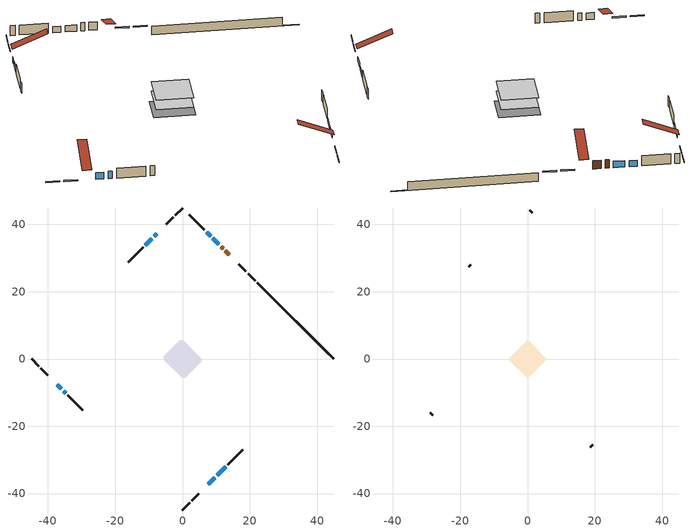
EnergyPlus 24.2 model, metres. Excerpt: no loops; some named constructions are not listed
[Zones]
conditioned space
 floor adiabatic (AdiabaticFloorConstruction): -5.68,0 0,5.68 5.68,0 0,-5.68 z0.8
 floor foundation (Slab1 construction): -5.65,0.73 -0.73,5.65 5.65,-0.73 0.73,-5.65 z-1.37
 wall outside (RimJoist1 construction): 0,-44.91 2.12,-42.79 / -44.91,0 -42.79,-2.12 / 0,44.91 -2.12,42.79 / 21.63,23.27 19.51,25.39 z0.8:1.1
 wall outside (RimJoist2 construction): 2.78,-42.13 4.9,-40.01 / -42.13,-2.78 -40.01,-4.9 / -2.78,42.13 -4.9,40.01 / 18.86,26.05 16.74,28.17 z0.8:1.1
 wall outside (AdiabaticWallConstruction 1): 13.95,30.96 12.7,32.2 / 12.05,32.86 11.47,33.43 z0.8:2.83
 wall outside (AdiabaticWallConstruction): 10.82,34.09 9.04,35.87 z0.8:2.32; 7.69,-37.22 9.63,-35.28 / -7.69,37.22 -8.44,36.46 / -9.1,35.81 -11.04,33.87 z0.8:1.87; 8.38,36.52 7.16,37.75 z0.8:2.22; 10.28,-34.62 12.84,-32.07 z0.8:1.59; -37.22,-7.69 -36,-8.91 z0.8:2.48; -35.34,-9.57 -34.71,-10.2 z0.8:2.61
 wall outside (Wall1 construction): 13.49,-31.41 17.95,-26.95 / -34.05,-10.85 -29.59,-15.31 / -11.7,33.21 -16.16,28.75 / 6.5,38.4 2.04,42.86 z0.8:3.24
 wall foundation (FoundationWall1 construction): 22.29,22.62,-1.37 22.29,22.62,0.8 42.34,2.56,0.8 42.34,2.56,-1.27 44.91,0,-1.27 44.91,0,-1.37
 window (WindowConstruction): 10.82,34.09 9.04,35.87 z0.8:2.32
 window (WindowConstruction 7): 7.69,-37.22 9.63,-35.28 z0.8:1.87
 window (WindowConstruction 1): 8.38,36.53 7.16,37.75 z0.8:2.22
 window (WindowConstruction 2): -7.69,37.22 -8.44,36.46 z0.8:1.87
 window (WindowConstruction 3): 10.28,-34.62 12.84,-32.07 z0.8:1.59
 window (WindowConstruction 4): -37.22,-7.69 -36,-8.91 z0.8:2.48
 window (WindowConstruction 5): -35.34,-9.57 -34.71,-10.2 z0.8:2.6
 window (WindowConstruction 6): -9.1,35.81 -11.04,33.87 z0.8:1.87
 door (Door): 13.95,30.96 12.7,32.2 z0.8:2.83
 door (Door 1): 12.05,32.86 11.47,33.43 z0.8:2.83
 ceiling adiabatic (AdiabaticFloorConstruction): 0,-5.68 5.68,0 0,5.68 -5.68,0 z0.8
attic - vented
 floor to conditioned space (Floor1 construction Reversed): -5.68,0 0,5.68 5.68,0 0,-5.68 z3.24
 wall outside (Wall2 construction): 18.61,-26.3 19.34,-25.57 / -28.94,-15.97 -28.21,-16.7 / -16.81,28.09 -17.54,27.37 / 1.39,43.52 0.66,44.25 z0.8:3.24
 roof outside (Roof1 construction): 7.03,-37.88,3.24 1.58,-32.42,6.45 0.1,-33.9,6.45 5.55,-39.35,3.24; -37.88,-7.03,3.24 -32.42,-1.58,6.45 -33.9,-0.1,6.45 -39.35,-5.55,3.24; -7.03,37.88,3.24 -1.58,32.42,6.45 -0.1,33.9,6.45 -5.55,39.35,3.24; 14.6,30.3,3.24 9.15,24.85,6.45 10.62,23.37,6.45 16.08,28.83,3.24
[Material] Roughness=Rough; Thermal Absorptance=0.9
Name | Thickness {m} | Conductivity {W/m-K} | Density {kg/m3} | Specific Heat {J/kg-K} | Solar Absorptance | Visible Absorptance
ceiling stud and cavity | 0.1397 | 0.508562 | 65.682 | 1177.47 | 0.7 | 0.7
gypsum board | 0.0127 | 0.160291 | 801 | 837.4 | 0.6 | 0.6
[Construction]
Floor1 construction: ceiling stud and cavity, gypsum board
[Schedule:Day:Interval]
interior lighting schedule day 2: No, 01:00, 0.0927273, 04:00, 0.0772727, 05:00, 0.085, 06:00, 0.139091, 07:00, 0.231818, 08:00, 0.293636, 10:00, 0.316818, 11:00, 0.301364, 12:00, 0.285909, 13:00, 0.278182, 14:00, 0.270455, 15:00, 0.285909, 16:00, 0.316818, 17:00, 0.386364, 18:00, 0.502273, 19:00, 0.664545, 20:00, 0.819091, 21:00, 0.85, 22:00, 0.610455, 23:00, 0.309091, 24:00, 0.139091
interior lighting schedule day 3: No, 01:00, 0.0845455, 04:00, 0.0704545, 05:00, 0.0775, 06:00, 0.126818, 07:00, 0.211364, 08:00, 0.267727, 10:00, 0.288864, 11:00, 0.274773, 12:00, 0.260682, 13:00, 0.253636, 14:00, 0.246591, 15:00, 0.260682, 16:00, 0.288864, 17:00, 0.352273, 18:00, 0.457955, 19:00, 0.605909, 20:00, 0.746818, 21:00, 0.775, 22:00, 0.556591, 23:00, 0.281818, 24:00, 0.126818
interior lighting schedule day 4: No, 01:00, 0.0763636, 04:00, 0.0636364, 05:00, 0.07, 06:00, 0.114545, 07:00, 0.190909, 08:00, 0.241818, 10:00, 0.260909, 11:00, 0.248182, 12:00, 0.235455, 13:00, 0.229091, 14:00, 0.222727, 15:00, 0.235455, 16:00, 0.260909, 17:00, 0.318182, 18:00, 0.413636, 19:00, 0.547273, 20:00, 0.674545, 21:00, 0.7, 22:00, 0.502727, 23:00, 0.254545, 24:00, 0.114545
interior lighting schedule day 5: No, 01:00, 0.0727273, 04:00, 0.0606061, 05:00, 0.0666667, 06:00, 0.109091, 07:00, 0.181818, 08:00, 0.230303, 10:00, 0.248485, 11:00, 0.236364, 12:00, 0.224242, 13:00, 0.218182, 14:00, 0.212121, 15:00, 0.224242, 16:00, 0.248485, 17:00, 0.30303, 18:00, 0.393939, 19:00, 0.521212, 20:00, 0.642424, 21:00, 0.666667, 22:00, 0.478788, 23:00, 0.242424, 24:00, 0.109091
interior lighting schedule day 6: No, 01:00, 0.0745455, 04:00, 0.0621212, 05:00, 0.0683333, 06:00, 0.111818, 07:00, 0.186364, 08:00, 0.236061, 10:00, 0.254697, 11:00, 0.242273, 12:00, 0.229848, 13:00, 0.223636, 14:00, 0.217424, 15:00, 0.229848, 16:00, 0.254697, 17:00, 0.310606, 18:00, 0.403788, 19:00, 0.534242, 20:00, 0.658485, 21:00, 0.683333, 22:00, 0.490758, 23:00, 0.248485, 24:00, 0.111818
interior lighting schedule day 7: No, 01:00, 0.08, 04:00, 0.0666667, 05:00, 0.0733333, 06:00, 0.12, 07:00, 0.2, 08:00, 0.253333, 10:00, 0.273333, 11:00, 0.26, 12:00, 0.246667, 13:00, 0.24, 14:00, 0.233333, 15:00, 0.246667, 16:00, 0.273333, 17:00, 0.333333, 18:00, 0.433333, 19:00, 0.573333, 20:00, 0.706667, 21:00, 0.733333, 22:00, 0.526667, 23:00, 0.266667, 24:00, 0.12
interior lighting schedule day 8: No, 01:00, 0.0890909, 04:00, 0.0742424, 05:00, 0.0816667, 06:00, 0.133636, 07:00, 0.222727, 08:00, 0.282121, 10:00, 0.304394, 11:00, 0.289545, 12:00, 0.274697, 13:00, 0.267273, 14:00, 0.259848, 15:00, 0.274697, 16:00, 0.304394, 17:00, 0.371212, 18:00, 0.482576, 19:00, 0.638485, 20:00, 0.78697, 21:00, 0.816667, 22:00, 0.586515, 23:00, 0.29697, 24:00, 0.133636
interior lighting schedule day 9: No, 01:00, 0.0972727, 04:00, 0.0810606, 05:00, 0.0891667, 06:00, 0.145909, 07:00, 0.243182, 08:00, 0.30803, 10:00, 0.332348, 11:00, 0.316136, 12:00, 0.299924, 13:00, 0.291818, 14:00, 0.283712, 15:00, 0.299924, 16:00, 0.332348, 17:00, 0.405303, 18:00, 0.526894, 19:00, 0.697121, 20:00, 0.859242, 21:00, 0.891667, 22:00, 0.640379, 23:00, 0.324242, 24:00, 0.145909
interior lighting schedule day 10: No, 01:00, 0.105455, 04:00, 0.0878788, 05:00, 0.0966667, 06:00, 0.158182, 07:00, 0.263636, 08:00, 0.333939, 10:00, 0.360303, 11:00, 0.342727, 12:00, 0.325152, 13:00, 0.316364, 14:00, 0.307576, 15:00, 0.325152, 16:00, 0.360303, 17:00, 0.439394, 18:00, 0.571212, 19:00, 0.755758, 20:00, 0.931515, 21:00, 0.966667, 22:00, 0.694242, 23:00, 0.351515, 24:00, 0.158182
interior lighting schedule day 11: No, 01:00, 0.109091, 04:00, 0.0909091, 05:00, 0.1, 06:00, 0.163636, 07:00, 0.272727, 08:00, 0.345455, 10:00, 0.372727, 11:00, 0.354545, 12:00, 0.336364, 13:00, 0.327273, 14:00, 0.318182, 15:00, 0.336364, 16:00, 0.372727, 17:00, 0.454545, 18:00, 0.590909, 19:00, 0.781818, 20:00, 0.963636, 21:00, 1, 22:00, 0.718182, 23:00, 0.363636, 24:00, 0.163636
occupants schedule day: No, 05:00, 0.426829, 06:00, 0.719512, 07:00, 1, 08:00, 0.670732, 09:00, 0.329268, 14:00, 0.170732, 15:00, 0.231707, 16:00, 0.329268, 17:00, 0.5, 18:00, 0.670732, 19:00, 0.829268, 21:00, 1, 22:00, 0.853659, 23:00, 0.646341, 24:00, 0.426829
occupants schedule default day; clothes dryer schedule default day; cooking range schedule default day; misc plug loads schedule default day; general water use schedule default day; exterior lighting schedule default day: No, 24:00, 0
clothes dryer schedule day: No, 01:00, 0.123457, 02:00, 0.0740741, 03:00, 0.0493827, 04:00, 0.0246914, 05:00, 0.0493827, 06:00, 0.0740741, 07:00, 0.197531, 08:00, 0.395062, 09:00, 0.592593, 10:00, 0.839506, 11:00, 0.962963, 12:00, 1, 13:00, 0.91358, 14:00, 0.82716, 15:00, 0.716049, 16:00, 0.753086, 17:00, 0.679012, 18:00, 0.666667, 20:00, 0.62963, 21:00, 0.641975, 22:00, 0.666667, 23:00, 0.54321, 24:00, 0.296296
cooking range schedule day: No, 05:00, 0.0597015, 06:00, 0.11194, 07:00, 0.171642, 08:00, 0.291045, 11:00, 0.343284, 12:00, 0.402985, 13:00, 0.462687, 14:00, 0.343284, 15:00, 0.291045, 16:00, 0.402985, 17:00, 0.567164, 18:00, 1, 19:00, 0.850746, 20:00, 0.432836, 21:00, 0.291045, 22:00, 0.231343, 23:00, 0.171642, 24:00, 0.11194
misc plug loads schedule day: No, 06:00, 0.705882, 07:00, 0.745098, 08:00, 0.803922, 15:00, 0.823529, 16:00, 0.862745, 17:00, 0.921569, 18:00, 0.980392, 19:00, 1, 20:00, 0.980392, 21:00, 0.941176, 22:00, 0.862745, 23:00, 0.784314, 24:00, 0.72549
general water use schedule day: No, 01:00, 0.315068, 03:00, 0.287671, 04:00, 0.342466, 05:00, 0.369863, 06:00, 0.520548, 07:00, 0.60274, 08:00, 0.534247, 10:00, 0.506849, 11:00, 0.465753, 14:00, 0.479452, 15:00, 0.534247, 16:00, 0.589041, 17:00, 0.69863, 18:00, 0.876712, 19:00, 0.890411, 20:00, 0.986301, 21:00, 1, 22:00, 0.863014, 23:00, 0.616438, 24:00, 0.465753
exterior lighting schedule day: No, 01:00, 0.566667, 03:00, 0.524167, 05:00, 0.495833, 06:00, 0.5525, 07:00, 0.623333, 08:00, 0.580833, 09:00, 0.439167, 10:00, 0.354167, 12:00, 0.34, 13:00, 0.354167, 14:00, 0.396667, 15:00, 0.425, 16:00, 0.495833, 17:00, 0.623333, 18:00, 0.793333, 19:00, 0.906667, 20:00, 0.963333, 21:00, 0.991667, 22:00, 0.920833, 23:00, 0.793333, 24:00, 0.665833
exterior lighting schedule day 1: No, 01:00, 0.528571, 03:00, 0.488929, 05:00, 0.4625, 06:00, 0.515357, 07:00, 0.581429, 08:00, 0.541786, 09:00, 0.409643, 10:00, 0.330357, 12:00, 0.317143, 13:00, 0.330357, 14:00, 0.37, 15:00, 0.396429, 16:00, 0.4625, 17:00, 0.581429, 18:00, 0.74, 19:00, 0.845714, 20:00, 0.898571, 21:00, 0.925, 22:00, 0.858929, 23:00, 0.74, 24:00, 0.621071
exterior lighting schedule day 10: No, 01:00, 0.552381, 03:00, 0.510952, 05:00, 0.483333, 06:00, 0.538571, 07:00, 0.607619, 08:00, 0.56619, 09:00, 0.428095, 10:00, 0.345238, 12:00, 0.331429, 13:00, 0.345238, 14:00, 0.386667, 15:00, 0.414286, 16:00, 0.483333, 17:00, 0.607619, 18:00, 0.773333, 19:00, 0.88381, 20:00, 0.939048, 21:00, 0.966667, 22:00, 0.897619, 23:00, 0.773333, 24:00, 0.649048
exterior lighting schedule day 11: No, 01:00, 0.571429, 03:00, 0.528571, 05:00, 0.5, 06:00, 0.557143, 07:00, 0.628571, 08:00, 0.585714, 09:00, 0.442857, 10:00, 0.357143, 12:00, 0.342857, 13:00, 0.357143, 14:00, 0.4, 15:00, 0.428571, 16:00, 0.5, 17:00, 0.628571, 18:00, 0.8, 19:00, 0.914286, 20:00, 0.971429, 21:00, 1, 22:00, 0.928571, 23:00, 0.8, 24:00, 0.671429
exterior lighting schedule day 2: No, 01:00, 0.485714, 03:00, 0.449286, 05:00, 0.425, 06:00, 0.473571, 07:00, 0.534286, 08:00, 0.497857, 09:00, 0.376429, 10:00, 0.303571, 12:00, 0.291429, 13:00, 0.303571, 14:00, 0.34, 15:00, 0.364286, 16:00, 0.425, 17:00, 0.534286, 18:00, 0.68, 19:00, 0.777143, 20:00, 0.825714, 21:00, 0.85, 22:00, 0.789286, 23:00, 0.68, 24:00, 0.570714
exterior lighting schedule day 3: No, 01:00, 0.442857, 03:00, 0.409643, 05:00, 0.3875, 06:00, 0.431786, 07:00, 0.487143, 08:00, 0.453929, 09:00, 0.343214, 10:00, 0.276786, 12:00, 0.265714, 13:00, 0.276786, 14:00, 0.31, 15:00, 0.332143, 16:00, 0.3875, 17:00, 0.487143, 18:00, 0.62, 19:00, 0.708571, 20:00, 0.752857, 21:00, 0.775, 22:00, 0.719643, 23:00, 0.62, 24:00, 0.520357
exterior lighting schedule day 4: No, 01:00, 0.4, 03:00, 0.37, 05:00, 0.35, 06:00, 0.39, 07:00, 0.44, 08:00, 0.41, 09:00, 0.31, 10:00, 0.25, 12:00, 0.24, 13:00, 0.25, 14:00, 0.28, 15:00, 0.3, 16:00, 0.35, 17:00, 0.44, 18:00, 0.56, 19:00, 0.64, 20:00, 0.68, 21:00, 0.7, 22:00, 0.65, 23:00, 0.56, 24:00, 0.47
exterior lighting schedule day 5: No, 01:00, 0.380952, 03:00, 0.352381, 05:00, 0.333333, 06:00, 0.371429, 07:00, 0.419048, 08:00, 0.390476, 09:00, 0.295238, 10:00, 0.238095, 12:00, 0.228571, 13:00, 0.238095, 14:00, 0.266667, 15:00, 0.285714, 16:00, 0.333333, 17:00, 0.419048, 18:00, 0.533333, 19:00, 0.609524, 20:00, 0.647619, 21:00, 0.666667, 22:00, 0.619048, 23:00, 0.533333, 24:00, 0.447619
exterior lighting schedule day 6: No, 01:00, 0.390476, 03:00, 0.36119, 05:00, 0.341667, 06:00, 0.380714, 07:00, 0.429524, 08:00, 0.400238, 09:00, 0.302619, 10:00, 0.244048, 12:00, 0.234286, 13:00, 0.244048, 14:00, 0.273333, 15:00, 0.292857, 16:00, 0.341667, 17:00, 0.429524, 18:00, 0.546667, 19:00, 0.624762, 20:00, 0.66381, 21:00, 0.683333, 22:00, 0.634524, 23:00, 0.546667, 24:00, 0.45881
exterior lighting schedule day 7: No, 01:00, 0.419048, 03:00, 0.387619, 05:00, 0.366667, 06:00, 0.408571, 07:00, 0.460952, 08:00, 0.429524, 09:00, 0.324762, 10:00, 0.261905, 12:00, 0.251429, 13:00, 0.261905, 14:00, 0.293333, 15:00, 0.314286, 16:00, 0.366667, 17:00, 0.460952, 18:00, 0.586667, 19:00, 0.670476, 20:00, 0.712381, 21:00, 0.733333, 22:00, 0.680952, 23:00, 0.586667, 24:00, 0.492381
exterior lighting schedule day 8: No, 01:00, 0.466667, 03:00, 0.431667, 05:00, 0.408333, 06:00, 0.455, 07:00, 0.513333, 08:00, 0.478333, 09:00, 0.361667, 10:00, 0.291667, 12:00, 0.28, 13:00, 0.291667, 14:00, 0.326667, 15:00, 0.35, 16:00, 0.408333, 17:00, 0.513333, 18:00, 0.653333, 19:00, 0.746667, 20:00, 0.793333, 21:00, 0.816667, 22:00, 0.758333, 23:00, 0.653333, 24:00, 0.548333
exterior lighting schedule day 9: No, 01:00, 0.509524, 03:00, 0.47131, 05:00, 0.445833, 06:00, 0.496786, 07:00, 0.560476, 08:00, 0.522262, 09:00, 0.394881, 10:00, 0.318452, 12:00, 0.305714, 13:00, 0.318452, 14:00, 0.356667, 15:00, 0.382143, 16:00, 0.445833, 17:00, 0.560476, 18:00, 0.713333, 19:00, 0.815238, 20:00, 0.86619, 21:00, 0.891667, 22:00, 0.827976, 23:00, 0.713333, 24:00, 0.59869
